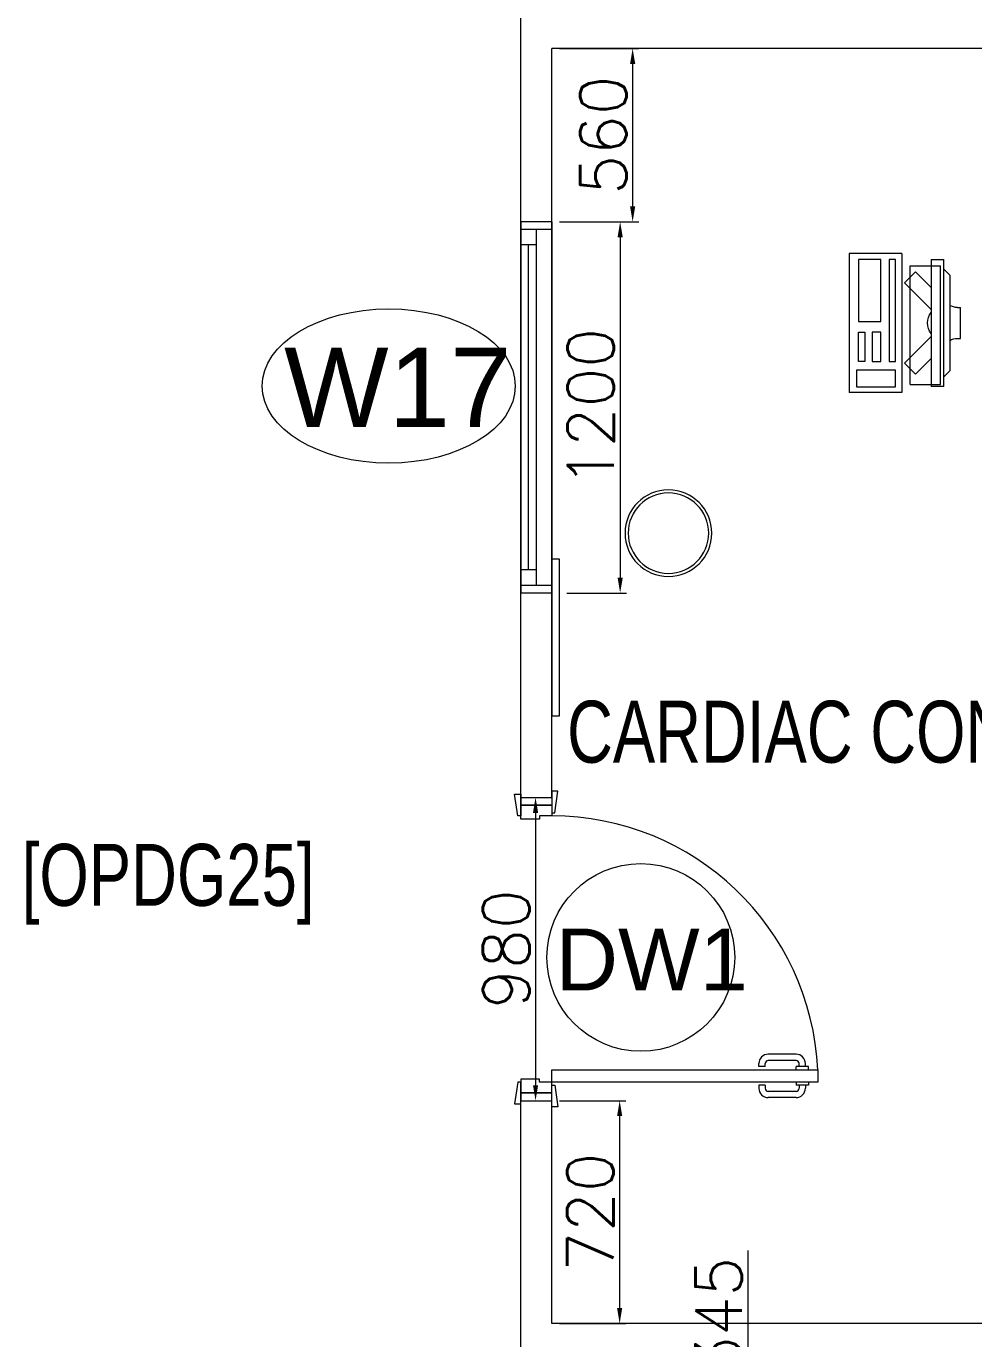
# Model space of a CAD drawing. Header units: millimetres. Extents: x -2143172 to 5255, y -610845 to 279739.
# Drawn here: x -1152010 to -1148949, y -588537 to -584296 of the extents above; entities that cross this region are included whole.
import ezdxf

# ---------------------------------------------------------------- set-up
doc = ezdxf.new("R2010")
doc.units = ezdxf.units.MM
doc.header["$LTSCALE"] = 30
doc.linetypes.add('HIDDEN', pattern=[9.525, 6.35, -3.175])
doc.layers.get('0').update_dxf_attribs({"lineweight": 5})
doc.layers.get('Defpoints').update_dxf_attribs({"lineweight": 5})
for name, color, linetype, lineweight in [('72_EGR_BASE_TEXT', 7, 'Continuous', 5), ('Al Window tag', 5, 'Continuous', 5), ('Aluminum', 7, 'Continuous', 5), ('dims.', 152, 'Continuous', 5), ('DTAG', 20, 'Continuous', 9), ('LOADING', 163, 'Continuous', 5), ('Walls', 32, 'Continuous', 5)]:
    doc.layers.add(name, color=color, linetype=linetype, lineweight=lineweight)
doc.layers.add('Wooden Joinery', color=7, linetype='Continuous', lineweight=5, true_color=0x521300)
doc.styles.add('SIMPLEX', font='SIMPLEX.shx', dxfattribs={"height": 150})
doc.styles.add('TTLB-A0-JeddahDP$0$swis721', font='swiss.ttf')
doc.styles.add('X3G_ENTITY_225CDD', font='swisscl.ttf', dxfattribs={"height": 200})
doc.styles.add('X3G_ENTITY_258862', font='swisscl.ttf', dxfattribs={"height": 200})
doc.dimstyles.new('Buk', dxfattribs={"dimtxt": 150, "dimasz": 50, "dimexe": 20, "dimexo": 25, "dimgap": 20, "dimtad": 1, "dimdec": 0, "dimrnd": 5, "dimdsep": 46, "dimtxsty": 'SIMPLEX', "dimcen": 0, "dimdle": 20, "dimclrd": 256, "dimclre": 256, "dimclrt": 256, "dimadec": 0, "dimazin": 0, "dimtfac": 0.0075, "dimtdec": 0, "dimtmove": 1, "dimatfit": 2, "dimldrblk": 'ARCHTICK', "dimfxl": 1, "dimtolj": 1, "dimtzin": 0, "dimlwd": -1, "dimlwe": -1, "dimarcsym": 0})

# ---------------------------------------------------------------- blocks, each defined once
blk = doc.blocks.new('*D468')
at = {"layer": 'Defpoints', "color": 0, "transparency": 16777216}
for p in [(-1150312.5, -584368.1), (-1150312.5, -584928.1), (-1150051.3, -584928.1)]:
    blk.add_point(p, dxfattribs=at)
at = {"layer": 'dims.', "linetype": 'Continuous', "transparency": 16777216}
for p, q in [((-1150287.5, -584368.1), (-1150031.3, -584368.1)), ((-1150287.5, -584928.1), (-1150031.3, -584928.1))]:
    blk.add_line(p, q, dxfattribs=at)
at = {"layer": 'dims.', "transparency": 16777216}
blk.add_line((-1150051.3, -584418.1), (-1150051.3, -584878.1), dxfattribs=at)
for points in [[(-1150059.6, -584418.1), (-1150042.9, -584418.1), (-1150051.3, -584368.1)], [(-1150059.6, -584878.1), (-1150042.9, -584878.1), (-1150051.3, -584928.1)]]:
    blk.add_solid(points, dxfattribs=at)
at = {"layer": 'dims.', "transparency": 16777216, "insert": (-1150146.3, -584648.1), "char_height": 150, "attachment_point": 5, "rotation": 90, "style": 'SIMPLEX'}
blk.add_mtext('\\A1;560', dxfattribs=at)
blk = doc.blocks.new('_ArchTick')
at = {"color": 0, "linetype": 'ByBlock', "const_width": 0.15}
blk.add_lwpolyline([(-0.5, -0.5), (0.5, 0.5)], dxfattribs=at)
blk = doc.blocks.new('*D469')
at = {"layer": 'Defpoints', "color": 0, "transparency": 16777216}
for p in [(-1150288.6, -584928.1), (-1150288.6, -586128.1), (-1150091.6, -586128.1)]:
    blk.add_point(p, dxfattribs=at)
at = {"layer": 'dims.', "linetype": 'Continuous', "transparency": 16777216}
for p, q in [((-1150263.6, -584928.1), (-1150071.6, -584928.1)), ((-1150263.6, -586128.1), (-1150071.6, -586128.1))]:
    blk.add_line(p, q, dxfattribs=at)
at = {"layer": 'dims.', "transparency": 16777216}
blk.add_line((-1150091.6, -584978.1), (-1150091.6, -586078.1), dxfattribs=at)
for points in [[(-1150099.9, -584978.1), (-1150083.2, -584978.1), (-1150091.6, -584928.1)], [(-1150099.9, -586078.1), (-1150083.2, -586078.1), (-1150091.6, -586128.1)]]:
    blk.add_solid(points, dxfattribs=at)
at = {"layer": 'dims.', "transparency": 16777216, "insert": (-1150186.6, -585528.1), "char_height": 150, "attachment_point": 5, "rotation": 90, "style": 'SIMPLEX'}
blk.add_mtext('\\A1;1200', dxfattribs=at)
blk = doc.blocks.new('*D470')
at = {"layer": 'Defpoints', "color": 0, "transparency": 16777216}
for p in [(-1150312.5, -587768.1), (-1150093.2, -587768.1), (-1150312.5, -588488.1)]:
    blk.add_point(p, dxfattribs=at)
at = {"layer": 'dims.', "linetype": 'Continuous', "transparency": 16777216}
for p, q in [((-1150287.5, -587768.1), (-1150073.2, -587768.1)), ((-1150287.5, -588488.1), (-1150073.2, -588488.1))]:
    blk.add_line(p, q, dxfattribs=at)
at = {"layer": 'dims.', "transparency": 16777216}
blk.add_line((-1150093.2, -588438.1), (-1150093.2, -587818.1), dxfattribs=at)
for points in [[(-1150101.6, -587818.1), (-1150084.9, -587818.1), (-1150093.2, -587768.1)], [(-1150101.6, -588438.1), (-1150084.9, -588438.1), (-1150093.2, -588488.1)]]:
    blk.add_solid(points, dxfattribs=at)
at = {"layer": 'dims.', "transparency": 16777216, "insert": (-1150188.2, -588128.1), "char_height": 150, "attachment_point": 5, "rotation": 90, "style": 'SIMPLEX'}
blk.add_mtext('\\A1;720', dxfattribs=at)
blk = doc.blocks.new('*D471')
at = {"layer": 'Defpoints', "color": 0, "transparency": 16777216}
for p in [(-1150362.5, -586788.1), (-1150364.9, -587768.1), (-1150362.5, -587768.1)]:
    blk.add_point(p, dxfattribs=at)
at = {"layer": 'dims.', "linetype": 'Continuous', "transparency": 16777216}
for p, q in [((-1150387.5, -586788.1), (-1150384.9, -586788.1)), ((-1150387.5, -587768.1), (-1150384.9, -587768.1))]:
    blk.add_line(p, q, dxfattribs=at)
at = {"layer": 'dims.', "transparency": 16777216}
blk.add_line((-1150364.9, -586838.1), (-1150364.9, -587718.1), dxfattribs=at)
for points in [[(-1150373.2, -586838.1), (-1150356.5, -586838.1), (-1150364.9, -586788.1)], [(-1150373.2, -587718.1), (-1150356.5, -587718.1), (-1150364.9, -587768.1)]]:
    blk.add_solid(points, dxfattribs=at)
at = {"layer": 'dims.', "transparency": 16777216, "insert": (-1150459.9, -587278.1), "char_height": 150, "attachment_point": 5, "rotation": 90, "style": 'SIMPLEX'}
blk.add_mtext('\\A1;980', dxfattribs=at)
blk = doc.blocks.new('*D472')
at = {"layer": 'Defpoints', "color": 0, "transparency": 16777216}
for p in [(-1150312.5, -588588.1), (-1150312.5, -588933.1), (-1149953.6, -588933.1)]:
    blk.add_point(p, dxfattribs=at)
at = {"layer": 'dims.', "transparency": 16777216}
for p, q in [((-1149678.6, -588678.1), (-1149678.6, -588252.4)), ((-1149953.6, -588638.1), (-1149953.6, -588883.1)), ((-1149953.6, -588760.6), (-1149678.6, -588678.1))]:
    blk.add_line(p, q, dxfattribs=at)
at = {"layer": 'dims.', "linetype": 'Continuous', "transparency": 16777216}
for p, q in [((-1150287.5, -588588.1), (-1149933.6, -588588.1)), ((-1150287.5, -588933.1), (-1149933.6, -588933.1))]:
    blk.add_line(p, q, dxfattribs=at)
at = {"layer": 'dims.', "transparency": 16777216}
for points in [[(-1149961.9, -588638.1), (-1149945.3, -588638.1), (-1149953.6, -588588.1)], [(-1149961.9, -588883.1), (-1149945.3, -588883.1), (-1149953.6, -588933.1)]]:
    blk.add_solid(points, dxfattribs=at)
at = {"layer": 'dims.', "transparency": 16777216, "insert": (-1149773.6, -588465.3), "char_height": 150, "attachment_point": 5, "rotation": 90, "style": 'SIMPLEX'}
blk.add_mtext('\\A1;345', dxfattribs=at)
blk = doc.blocks.new('A$C72370EFE')
at = {"layer": 'Wooden Joinery'}
for p, q in [((-0.01, -0.04), (-0.02, -0.04)), ((-0.01, -0.03), (-0.01, -0.07)), ((0, -0.03), (-0.01, -0.03)), ((0.04, -0.03), (0.05, -0.03)), ((0.05, -0.03), (0.05, -0.07)), ((0.05, -0.04), (0.06, -0.04)), ((-0.05, -0.07), (-0.05, -0.16)), ((-0.03, -0.07), (-0.03, -0.16)), ((-0.01, -0.06), (-0.02, -0.06)), ((0, -0.07), (-0.01, -0.07)), ((0.04, -0.07), (0.05, -0.07)), ((0.05, -0.06), (0.06, -0.06)), ((0.07, -0.07), (0.07, -0.16)), ((0.09, -0.07), (0.09, -0.16)), ((-0.01, -0.17), (-0.02, -0.17)), ((-0.01, -0.19), (-0.02, -0.19)), ((-0.01, -0.17), (-0.01, -0.19)), ((0.05, -0.17), (0.06, -0.17)), ((0.05, -0.17), (0.05, -0.19)), ((0.05, -0.19), (0.06, -0.19))]:
    blk.add_line(p, q, dxfattribs=at)
for centre, radius, start, end in [((-0.02, -0.07), 0.03, 90, 180), ((0.06, -0.07), 0.03, 0, 90), ((-0.02, -0.07), 0.01, 90, 180), ((0.06, -0.07), 0.01, 0, 90), ((-0.02, -0.16), 0.03, 180, 270), ((-0.02, -0.16), 0.01, 180, 270), ((0.06, -0.16), 0.01, 270, 0), ((0.06, -0.16), 0.03, 270, 0)]:
    blk.add_arc(centre, radius, start, end, dxfattribs=at)
blk = doc.blocks.new('A$C5DAD61B4')
at = {"layer": 'Wooden Joinery'}
for points in [[(80, 959.1), (80, 969.1), (10, 979.1), (10, 959.1)], [(940, 959.1), (940, 969.1), (1010, 979.1), (1010, 959.1)], [(70, 859.1), (70, 849.1), (0, 839.1), (0, 859.1)], [(120, 859.1), (120, 0), (80, 0), (80, 859.1)], [(950, 859.1), (950, 849.1), (1020, 839.1), (1020, 859.1)]]:
    blk.add_lwpolyline(points, close=True, dxfattribs=at)
for points in [[(45, 859.1), (45, 959.1), (20, 959.1), (20, 859.1), (45, 859.1)], [(45, 859.1), (80, 859.1), (80, 899.1), (90, 899.1), (90, 959.1), (45, 959.1), (45, 859.1)], [(975, 859.1), (940, 859.1), (940, 899.1), (930, 899.1), (930, 959.1), (975, 959.1), (975, 859.1)], [(975, 859.1), (975, 959.1), (1000, 959.1), (1000, 859.1), (975, 859.1)]]:
    blk.add_lwpolyline(points, dxfattribs=at)
blk.add_arc((80, 859.1), 860, 272.666, 0, dxfattribs=at)
at = {"layer": 'Wooden Joinery', "xscale": 999.9999999998854, "yscale": 999.9999999998854, "zscale": 999.9999999998854, "rotation": 180}
blk.add_blockref('A$C72370EFE', (120, 0), dxfattribs=at)
blk = doc.blocks.new('A$C37be4daf')
at = {"layer": 'Aluminum', "color": 5}
for p, q in [((1416, 598.2), (216, 598.2)), ((241, 498.2), (241, 598.2)), ((291, 548.2), (291, 598.2)), ((1341, 548.2), (1341, 598.2)), ((1391, 498.2), (1391, 598.2)), ((291, 573.2), (1341, 573.2)), ((1391, 548.2), (241, 548.2)), ((1416, 498.2), (216, 498.2))]:
    blk.add_line(p, q, dxfattribs=at)
at = {"layer": 'Walls'}
for p, q in [((216, 498.2), (216, 598.2)), ((1416, 498.2), (1416, 598.2))]:
    blk.add_line(p, q, dxfattribs=at)
blk = doc.blocks.new('A$C5CCD2EA3')
at = {"layer": 'Al Window tag'}
blk.add_ellipse((0, 0), major_axis=(408.6, 0), ratio=0.610025, dxfattribs=at)
at = {"layer": 'Al Window tag', "insert": (-338.2, 123.8, 0), "char_height": 256, "attachment_point": 1, "style": 'TTLB-A0-JeddahDP$0$swis721'}
blk.add_mtext_dynamic_manual_height_columns('W17', width=1569.457, gutter_width=9406.5, heights=[480.3], dxfattribs=at)
blk = doc.blocks.new('A$C164D1FF0')
at = {"layer": 'DTAG'}
blk.add_circle((0, 0), 303.3, dxfattribs=at)
at = {"layer": 'DTAG', "insert": (-275.2, 93.3), "char_height": 200, "width": 6547.939, "attachment_point": 1, "style": 'TTLB-A0-JeddahDP$0$swis721'}
blk.add_mtext('DW1', dxfattribs=at)
blk = doc.blocks.new('WM00001-P')
blk.add_circle((0, 0), 0.14)
at = {"color": 8}
blk.add_circle((0, 0), 0.13, dxfattribs=at)
blk = doc.blocks.new('ITCWLS1-P')
for p, q in [((-0.2651, 0.43, 0), (-0.3051, 0.43, 0)), ((-0.3051, 0.43, 0), (-0.3051, 0.02, 0)), ((-0.2651, 0.43, 0), (-0.2651, 0.02, 0)), ((-0.17, 0.45), (-0.17, 0)), ((-0.17, 0.45), (0, 0.45)), ((-0.1496, 0.4305), (-0.1291, 0.4305)), ((-0.1291, 0.4305), (-0.1291, 0.4089)), ((0, 0.45), (0, 0)), ((-0.3251, 0.38, 0), (-0.3051, 0.4, 0)), ((-0.3251, 0.38, 0), (-0.3251, 0.07, 0)), ((-0.3251, 0.07, 0), (-0.3051, 0.05, 0)), ((-0.3051, 0.02, 0), (-0.2651, 0.02, 0)), ((-0.17, 0), (0, 0))]:
    blk.add_line(p, q)
at = {"color": 8, "linetype": 'HIDDEN'}
for p, q in [((-0.197, 0.4094), (-0.295, 0.4094)), ((-0.295, 0.0264), (-0.295, 0.4094)), ((-0.197, 0.0264), (-0.197, 0.4094)), ((-0.197, 0.0264), (-0.295, 0.0264))]:
    blk.add_line(p, q, dxfattribs=at)
at = {"color": 1, "extrusion": (2.48281e-10, 3.18408e-10, -1)}
for p, q in [((-0.2651, 0.3395), (-0.2144, 0.3902)), ((-0.1791, 0.3548), (-0.2144, 0.3902)), ((-0.2651, 0.2688), (-0.1791, 0.3548))]:
    blk.add_line(p, q, dxfattribs=at)
at = {"color": 1}
for p, q in [((-0.3503, 0.275), (-0.3596, 0.275)), ((-0.3596, 0.175), (-0.3596, 0.275)), ((-0.3503, 0.175), (-0.3596, 0.175))]:
    blk.add_line(p, q, dxfattribs=at)
at = {"color": 1, "extrusion": (2.48281e-10, -3.18408e-10, -1)}
for p, q in [((-0.2651, 0.1812), (-0.1791, 0.0952)), ((-0.2651, 0.1105), (-0.2144, 0.0598)), ((-0.1791, 0.0952), (-0.2144, 0.0598))]:
    blk.add_line(p, q, dxfattribs=at)
blk.add_lwpolyline([(-0.1291, 0.4089), (-0.1291, 0.1), (-0.1496, 0.1), (-0.1496, 0.4305)])
for points in [[(-0.1019, 0.4305), (-0.0304, 0.4305), (-0.0304, 0.2294), (-0.1019, 0.2294)], [(-0.1019, 0.1954), (-0.0747, 0.1954), (-0.0747, 0.1), (-0.1019, 0.1)], [(-0.0304, 0.1954), (-0.0508, 0.1954), (-0.0508, 0.1), (-0.0304, 0.1)], [(-0.1496, 0.0727), (-0.0236, 0.0727), (-0.0236, 0.0182), (-0.1496, 0.0182)]]:
    blk.add_lwpolyline(points, close=True)
at = {"color": 250, "linetype": 'Continuous'}
for points in [[(-0.1496, 0.1), (-0.1496, 0.1), (-0.1496, 0.1), (-0.1496, 0.1), (-0.1496, 0.1), (-0.1496, 0.1), (-0.1496, 0.1), (-0.1496, 0.1), (-0.1496, 0.1)], [(-0.1496, 0.1), (-0.1496, 0.1), (-0.1496, 0.1), (-0.1496, 0.1), (-0.1496, 0.1), (-0.1496, 0.1), (-0.1496, 0.1), (-0.1496, 0.1), (-0.1496, 0.1), (-0.1496, 0.1), (-0.1496, 0.1), (-0.1496, 0.1), (-0.1496, 0.1), (-0.1496, 0.1), (-0.1496, 0.1), (-0.1496, 0.1), (-0.1496, 0.1), (-0.1496, 0.1)], [(-0.1496, 0.1), (-0.1496, 0.1), (-0.1496, 0.1), (-0.1496, 0.1), (-0.1496, 0.1), (-0.1496, 0.1), (-0.1496, 0.1), (-0.1496, 0.1), (-0.1496, 0.1), (-0.1496, 0.1)], [(-0.1496, 0.1), (-0.1496, 0.1), (-0.1496, 0.1), (-0.1496, 0.1), (-0.1496, 0.1), (-0.1496, 0.1), (-0.1496, 0.1)], [(-0.1496, 0.1), (-0.1496, 0.1), (-0.1496, 0.1), (-0.1496, 0.1), (-0.1496, 0.1), (-0.1496, 0.1), (-0.1496, 0.1), (-0.1496, 0.1), (-0.1496, 0.1), (-0.1496, 0.1)], [(-0.1496, 0.1), (-0.1496, 0.1), (-0.1496, 0.1), (-0.1496, 0.1), (-0.1496, 0.1), (-0.1496, 0.1), (-0.1496, 0.1), (-0.1496, 0.1), (-0.1496, 0.1), (-0.1496, 0.1), (-0.1496, 0.1), (-0.1496, 0.1), (-0.1496, 0.1), (-0.1496, 0.1), (-0.1496, 0.1)], [(-0.1496, 0.1), (-0.1496, 0.1), (-0.1496, 0.1), (-0.1496, 0.1), (-0.1496, 0.1), (-0.1496, 0.1), (-0.1496, 0.1), (-0.1496, 0.1), (-0.1496, 0.1), (-0.1496, 0.1)], [(-0.1496, 0.1), (-0.1496, 0.1), (-0.1496, 0.1), (-0.1496, 0.1), (-0.1496, 0.1), (-0.1496, 0.1), (-0.1496, 0.1), (-0.1496, 0.1), (-0.1496, 0.1), (-0.1496, 0.1)], [(-0.1496, 0.1), (-0.1496, 0.1), (-0.1496, 0.1), (-0.1496, 0.1), (-0.1496, 0.1), (-0.1496, 0.1), (-0.1496, 0.1), (-0.1496, 0.1), (-0.1496, 0.1), (-0.1496, 0.1), (-0.1496, 0.1), (-0.1496, 0.1), (-0.1496, 0.1), (-0.1496, 0.1), (-0.1496, 0.1), (-0.1496, 0.1), (-0.1496, 0.1), (-0.1496, 0.1), (-0.1496, 0.1), (-0.1496, 0.1), (-0.1496, 0.1), (-0.1496, 0.1), (-0.1496, 0.1), (-0.1496, 0.1), (-0.1496, 0.1), (-0.1496, 0.1), (-0.1496, 0.1), (-0.1496, 0.1), (-0.1496, 0.1), (-0.1496, 0.1), (-0.1496, 0.1), (-0.1496, 0.1), (-0.1496, 0.1), (-0.1496, 0.1), (-0.1496, 0.1), (-0.1496, 0.1), (-0.1496, 0.1), (-0.1496, 0.1), (-0.1496, 0.1), (-0.1496, 0.1), (-0.1496, 0.1), (-0.1496, 0.1), (-0.1496, 0.1), (-0.1496, 0.1), (-0.1496, 0.1), (-0.1496, 0.1), (-0.1496, 0.1), (-0.1496, 0.1), (-0.1496, 0.1), (-0.1496, 0.1), (-0.1496, 0.1), (-0.1496, 0.1), (-0.1496, 0.1), (-0.1496, 0.1)], [(-0.1496, 0.1), (-0.1496, 0.1), (-0.1496, 0.1), (-0.1496, 0.1), (-0.1496, 0.1), (-0.1496, 0.1), (-0.1496, 0.1), (-0.1496, 0.1), (-0.1496, 0.1), (-0.1496, 0.1), (-0.1496, 0.1), (-0.1496, 0.1), (-0.1496, 0.1), (-0.1496, 0.1), (-0.1496, 0.1), (-0.1496, 0.1), (-0.1496, 0.1), (-0.1496, 0.1), (-0.1496, 0.1), (-0.1496, 0.1), (-0.1496, 0.1), (-0.1496, 0.1), (-0.1496, 0.1), (-0.1496, 0.1), (-0.1496, 0.1), (-0.1496, 0.1), (-0.1496, 0.1), (-0.1496, 0.1), (-0.1496, 0.1), (-0.1496, 0.1), (-0.1496, 0.1), (-0.1496, 0.1), (-0.1496, 0.1), (-0.1496, 0.1), (-0.1496, 0.1), (-0.1496, 0.1), (-0.1496, 0.1), (-0.1496, 0.1), (-0.1496, 0.1), (-0.1496, 0.1), (-0.1496, 0.1), (-0.1496, 0.1), (-0.1496, 0.1), (-0.1496, 0.1), (-0.1496, 0.1), (-0.1496, 0.1), (-0.1496, 0.1), (-0.1496, 0.1), (-0.1496, 0.1), (-0.1496, 0.1), (-0.1496, 0.1), (-0.1496, 0.1), (-0.1496, 0.1), (-0.1496, 0.1), (-0.1496, 0.1), (-0.1496, 0.1), (-0.1496, 0.1), (-0.1496, 0.1), (-0.1496, 0.1), (-0.1496, 0.1), (-0.1496, 0.1), (-0.1496, 0.1), (-0.1496, 0.1), (-0.1496, 0.1), (-0.1496, 0.1), (-0.1496, 0.1), (-0.1496, 0.1), (-0.1496, 0.1), (-0.1496, 0.1), (-0.1496, 0.1), (-0.1496, 0.1), (-0.1496, 0.1), (-0.1496, 0.1), (-0.1496, 0.1), (-0.1496, 0.1), (-0.1496, 0.1), (-0.1496, 0.1), (-0.1496, 0.1), (-0.1496, 0.1), (-0.1496, 0.1), (-0.1496, 0.1), (-0.1496, 0.1), (-0.1496, 0.1), (-0.1496, 0.1), (-0.1496, 0.1), (-0.1496, 0.1), (-0.1496, 0.1), (-0.1496, 0.1), (-0.1496, 0.1)], [(-0.1496, 0.1), (-0.1496, 0.1), (-0.1496, 0.1), (-0.1496, 0.1), (-0.1496, 0.1), (-0.1496, 0.1), (-0.1496, 0.1), (-0.1496, 0.1), (-0.1496, 0.1), (-0.1496, 0.1), (-0.1496, 0.1), (-0.1496, 0.1)], [(-0.1496, 0.1), (-0.1496, 0.1), (-0.1496, 0.1), (-0.1496, 0.1), (-0.1496, 0.1), (-0.1496, 0.1), (-0.1496, 0.1)], [(-0.1496, 0.1), (-0.1496, 0.1), (-0.1496, 0.1), (-0.1496, 0.1), (-0.1496, 0.1), (-0.1496, 0.1), (-0.1496, 0.1), (-0.1496, 0.1), (-0.1496, 0.1), (-0.1496, 0.1), (-0.1496, 0.1), (-0.1496, 0.1), (-0.1496, 0.1), (-0.1496, 0.1), (-0.1496, 0.1), (-0.1496, 0.1), (-0.1496, 0.1)], [(-0.1496, 0.1), (-0.1496, 0.1), (-0.1496, 0.1), (-0.1496, 0.1), (-0.1496, 0.1), (-0.1496, 0.1), (-0.1496, 0.1), (-0.1496, 0.1), (-0.1496, 0.1), (-0.1496, 0.1), (-0.1496, 0.1), (-0.1496, 0.1), (-0.1496, 0.1), (-0.1496, 0.1), (-0.1496, 0.1), (-0.1496, 0.1), (-0.1496, 0.1), (-0.1496, 0.1), (-0.1496, 0.1), (-0.1496, 0.1), (-0.1496, 0.1), (-0.1496, 0.1), (-0.1496, 0.1), (-0.1496, 0.1), (-0.1496, 0.1), (-0.1496, 0.1), (-0.1496, 0.1), (-0.1496, 0.1), (-0.1496, 0.1), (-0.1496, 0.1), (-0.1496, 0.1), (-0.1496, 0.1), (-0.1496, 0.1), (-0.1496, 0.1), (-0.1496, 0.1), (-0.1496, 0.1), (-0.1496, 0.1), (-0.1496, 0.1), (-0.1496, 0.1), (-0.1496, 0.1), (-0.1496, 0.1), (-0.1496, 0.1), (-0.1496, 0.1), (-0.1496, 0.1), (-0.1496, 0.1), (-0.1496, 0.1), (-0.1496, 0.1), (-0.1496, 0.1), (-0.1496, 0.1), (-0.1496, 0.1), (-0.1496, 0.1), (-0.1496, 0.1), (-0.1496, 0.1), (-0.1496, 0.1), (-0.1496, 0.1), (-0.1496, 0.1), (-0.1496, 0.1), (-0.1496, 0.1), (-0.1496, 0.1), (-0.1496, 0.1), (-0.1496, 0.1), (-0.1496, 0.1), (-0.1496, 0.1), (-0.1496, 0.1), (-0.1496, 0.1), (-0.1496, 0.1), (-0.1496, 0.1), (-0.1496, 0.1), (-0.1496, 0.1), (-0.1496, 0.1), (-0.1496, 0.1), (-0.1496, 0.1), (-0.1496, 0.1), (-0.1496, 0.1), (-0.1496, 0.1), (-0.1496, 0.1), (-0.1496, 0.1), (-0.1496, 0.1), (-0.1496, 0.1), (-0.1496, 0.1), (-0.1496, 0.1), (-0.1496, 0.1), (-0.1496, 0.1), (-0.1496, 0.1), (-0.1496, 0.1), (-0.1496, 0.1), (-0.1496, 0.1), (-0.1496, 0.1), (-0.1496, 0.1), (-0.1496, 0.1), (-0.1496, 0.1), (-0.1496, 0.1), (-0.1496, 0.1), (-0.1496, 0.1), (-0.1496, 0.1), (-0.1496, 0.1), (-0.1496, 0.1), (-0.1496, 0.1), (-0.1496, 0.1), (-0.1496, 0.1), (-0.1496, 0.1), (-0.1496, 0.1), (-0.1496, 0.1), (-0.1496, 0.1), (-0.1496, 0.1), (-0.1496, 0.1), (-0.1496, 0.1), (-0.1496, 0.1), (-0.1496, 0.1), (-0.1496, 0.1), (-0.1496, 0.1)], [(-0.1496, 0.1), (-0.1496, 0.1), (-0.1496, 0.1), (-0.1496, 0.1), (-0.1496, 0.1), (-0.1496, 0.1), (-0.1496, 0.1), (-0.1496, 0.1)]]:
    blk.add_lwpolyline(points, dxfattribs=at)
for points in [[(-0.1496, 0.1), (-0.1496, 0.1), (-0.1496, 0.1), (-0.1496, 0.1), (-0.1496, 0.1), (-0.1496, 0.1), (-0.1496, 0.1), (-0.1496, 0.1), (-0.1496, 0.1), (-0.1496, 0.1), (-0.1496, 0.1), (-0.1496, 0.1), (-0.1496, 0.1), (-0.1496, 0.1), (-0.1496, 0.1), (-0.1496, 0.1), (-0.1496, 0.1), (-0.1496, 0.1), (-0.1496, 0.1), (-0.1496, 0.1), (-0.1496, 0.1), (-0.1496, 0.1), (-0.1496, 0.1), (-0.1496, 0.1), (-0.1496, 0.1), (-0.1496, 0.1), (-0.1496, 0.1), (-0.1496, 0.1), (-0.1496, 0.1), (-0.1496, 0.1), (-0.1496, 0.1), (-0.1496, 0.1), (-0.1496, 0.1), (-0.1496, 0.1), (-0.1496, 0.1), (-0.1496, 0.1), (-0.1496, 0.1), (-0.1496, 0.1), (-0.1496, 0.1), (-0.1496, 0.1), (-0.1496, 0.1), (-0.1496, 0.1), (-0.1496, 0.1), (-0.1496, 0.1), (-0.1496, 0.1), (-0.1496, 0.1), (-0.1496, 0.1), (-0.1496, 0.1), (-0.1496, 0.1), (-0.1496, 0.1), (-0.1496, 0.1), (-0.1496, 0.1), (-0.1496, 0.1), (-0.1496, 0.1), (-0.1496, 0.1), (-0.1496, 0.1), (-0.1496, 0.1), (-0.1496, 0.1), (-0.1496, 0.1), (-0.1496, 0.1), (-0.1496, 0.1), (-0.1496, 0.1), (-0.1496, 0.1), (-0.1496, 0.1), (-0.1496, 0.1), (-0.1496, 0.1), (-0.1496, 0.1), (-0.1496, 0.1), (-0.1496, 0.1), (-0.1496, 0.1), (-0.1496, 0.1), (-0.1496, 0.1), (-0.1496, 0.1), (-0.1496, 0.1), (-0.1496, 0.1), (-0.1496, 0.1), (-0.1496, 0.1), (-0.1496, 0.1), (-0.1496, 0.1), (-0.1496, 0.1), (-0.1496, 0.1), (-0.1496, 0.1), (-0.1496, 0.1), (-0.1496, 0.1), (-0.1496, 0.1), (-0.1496, 0.1), (-0.1496, 0.1), (-0.1496, 0.1), (-0.1496, 0.1), (-0.1496, 0.1), (-0.1496, 0.1), (-0.1496, 0.1), (-0.1496, 0.1), (-0.1496, 0.1), (-0.1496, 0.1), (-0.1496, 0.1), (-0.1496, 0.1), (-0.1496, 0.1), (-0.1496, 0.1), (-0.1496, 0.1), (-0.1496, 0.1), (-0.1496, 0.1), (-0.1496, 0.1), (-0.1496, 0.1), (-0.1496, 0.1), (-0.1496, 0.1), (-0.1496, 0.1), (-0.1496, 0.1), (-0.1496, 0.1), (-0.1496, 0.1), (-0.1496, 0.1), (-0.1496, 0.1), (-0.1496, 0.1), (-0.1496, 0.1), (-0.1496, 0.1), (-0.1496, 0.1), (-0.1496, 0.1), (-0.1496, 0.1), (-0.1496, 0.1), (-0.1496, 0.1), (-0.1496, 0.1), (-0.1496, 0.1), (-0.1496, 0.1), (-0.1496, 0.1), (-0.1496, 0.1), (-0.1496, 0.1), (-0.1496, 0.1), (-0.1496, 0.1), (-0.1496, 0.1), (-0.1496, 0.1), (-0.1496, 0.1), (-0.1496, 0.1), (-0.1496, 0.1), (-0.1496, 0.1), (-0.1496, 0.1), (-0.1496, 0.1), (-0.1496, 0.1), (-0.1496, 0.1), (-0.1496, 0.1), (-0.1496, 0.1), (-0.1496, 0.1), (-0.1496, 0.1), (-0.1496, 0.1), (-0.1496, 0.1), (-0.1496, 0.1), (-0.1496, 0.1), (-0.1496, 0.1), (-0.1496, 0.1), (-0.1496, 0.1), (-0.1496, 0.1), (-0.1496, 0.1), (-0.1496, 0.1), (-0.1496, 0.1), (-0.1496, 0.1), (-0.1496, 0.1), (-0.1496, 0.1), (-0.1496, 0.1), (-0.1496, 0.1), (-0.1496, 0.1), (-0.1496, 0.1), (-0.1496, 0.1), (-0.1496, 0.1), (-0.1496, 0.1), (-0.1496, 0.1), (-0.1496, 0.1), (-0.1496, 0.1), (-0.1496, 0.1), (-0.1496, 0.1), (-0.1496, 0.1), (-0.1496, 0.1), (-0.1496, 0.1), (-0.1496, 0.1), (-0.1496, 0.1), (-0.1496, 0.1), (-0.1496, 0.1), (-0.1496, 0.1), (-0.1496, 0.1), (-0.1496, 0.1), (-0.1496, 0.1), (-0.1496, 0.1), (-0.1496, 0.1), (-0.1496, 0.1), (-0.1496, 0.1), (-0.1496, 0.1), (-0.1496, 0.1), (-0.1496, 0.1), (-0.1496, 0.1), (-0.1496, 0.1), (-0.1496, 0.1), (-0.1496, 0.1), (-0.1496, 0.1), (-0.1496, 0.1), (-0.1496, 0.1), (-0.1496, 0.1), (-0.1496, 0.1), (-0.1496, 0.1), (-0.1496, 0.1), (-0.1496, 0.1), (-0.1496, 0.1), (-0.1496, 0.1), (-0.1496, 0.1), (-0.1496, 0.1), (-0.1496, 0.1), (-0.1496, 0.1), (-0.1496, 0.1), (-0.1496, 0.1), (-0.1496, 0.1), (-0.1496, 0.1), (-0.1496, 0.1), (-0.1496, 0.1), (-0.1496, 0.1), (-0.1496, 0.1), (-0.1496, 0.1), (-0.1496, 0.1), (-0.1496, 0.1), (-0.1496, 0.1), (-0.1496, 0.1), (-0.1496, 0.1), (-0.1496, 0.1), (-0.1496, 0.1), (-0.1496, 0.1), (-0.1496, 0.1), (-0.1496, 0.1), (-0.1496, 0.1), (-0.1496, 0.1), (-0.1496, 0.1), (-0.1496, 0.1), (-0.1496, 0.1), (-0.1496, 0.1), (-0.1496, 0.1), (-0.1496, 0.1), (-0.1496, 0.1), (-0.1496, 0.1), (-0.1496, 0.1), (-0.1496, 0.1), (-0.1496, 0.1), (-0.1496, 0.1), (-0.1496, 0.1), (-0.1496, 0.1), (-0.1496, 0.1), (-0.1496, 0.1), (-0.1496, 0.1), (-0.1496, 0.1), (-0.1496, 0.1), (-0.1496, 0.1), (-0.1496, 0.1), (-0.1496, 0.1), (-0.1496, 0.1), (-0.1496, 0.1), (-0.1496, 0.1), (-0.1496, 0.1), (-0.1496, 0.1), (-0.1496, 0.1), (-0.1496, 0.1), (-0.1496, 0.1), (-0.1496, 0.1), (-0.1496, 0.1), (-0.1496, 0.1), (-0.1496, 0.1), (-0.1496, 0.1), (-0.1496, 0.1), (-0.1496, 0.1), (-0.1496, 0.1), (-0.1496, 0.1), (-0.1496, 0.1), (-0.1496, 0.1), (-0.1496, 0.1), (-0.1496, 0.1), (-0.1496, 0.1), (-0.1496, 0.1), (-0.1496, 0.1), (-0.1496, 0.1), (-0.1496, 0.1), (-0.1496, 0.1), (-0.1496, 0.1), (-0.1496, 0.1), (-0.1496, 0.1)], [(-0.1496, 0.1), (-0.1496, 0.1), (-0.1496, 0.1), (-0.1496, 0.1), (-0.1496, 0.1), (-0.1496, 0.1), (-0.1496, 0.1), (-0.1496, 0.1), (-0.1496, 0.1), (-0.1496, 0.1), (-0.1496, 0.1), (-0.1496, 0.1), (-0.1496, 0.1), (-0.1496, 0.1), (-0.1496, 0.1), (-0.1496, 0.1), (-0.1496, 0.1), (-0.1496, 0.1), (-0.1496, 0.1), (-0.1496, 0.1), (-0.1496, 0.1), (-0.1496, 0.1), (-0.1496, 0.1), (-0.1496, 0.1), (-0.1496, 0.1), (-0.1496, 0.1), (-0.1496, 0.1), (-0.1496, 0.1), (-0.1496, 0.1), (-0.1496, 0.1), (-0.1496, 0.1), (-0.1496, 0.1), (-0.1496, 0.1), (-0.1496, 0.1), (-0.1496, 0.1), (-0.1496, 0.1), (-0.1496, 0.1), (-0.1496, 0.1), (-0.1496, 0.1), (-0.1496, 0.1), (-0.1496, 0.1), (-0.1496, 0.1), (-0.1496, 0.1), (-0.1496, 0.1), (-0.1496, 0.1), (-0.1496, 0.1), (-0.1496, 0.1), (-0.1496, 0.1), (-0.1496, 0.1), (-0.1496, 0.1), (-0.1496, 0.1), (-0.1496, 0.1), (-0.1496, 0.1), (-0.1496, 0.1), (-0.1496, 0.1), (-0.1496, 0.1), (-0.1496, 0.1), (-0.1496, 0.1), (-0.1496, 0.1), (-0.1496, 0.1), (-0.1496, 0.1), (-0.1496, 0.1), (-0.1496, 0.1), (-0.1496, 0.1), (-0.1496, 0.1), (-0.1496, 0.1), (-0.1496, 0.1), (-0.1496, 0.1), (-0.1496, 0.1), (-0.1496, 0.1), (-0.1496, 0.1), (-0.1496, 0.1), (-0.1496, 0.1), (-0.1496, 0.1), (-0.1496, 0.1), (-0.1496, 0.1), (-0.1496, 0.1), (-0.1496, 0.1), (-0.1496, 0.1), (-0.1496, 0.1), (-0.1496, 0.1), (-0.1496, 0.1), (-0.1496, 0.1), (-0.1496, 0.1), (-0.1496, 0.1), (-0.1496, 0.1), (-0.1496, 0.1), (-0.1496, 0.1), (-0.1496, 0.1), (-0.1496, 0.1), (-0.1496, 0.1), (-0.1496, 0.1), (-0.1496, 0.1), (-0.1496, 0.1), (-0.1496, 0.1), (-0.1496, 0.1), (-0.1496, 0.1), (-0.1496, 0.1), (-0.1496, 0.1), (-0.1496, 0.1), (-0.1496, 0.1), (-0.1496, 0.1), (-0.1496, 0.1), (-0.1496, 0.1), (-0.1496, 0.1), (-0.1496, 0.1), (-0.1496, 0.1), (-0.1496, 0.1), (-0.1496, 0.1), (-0.1496, 0.1), (-0.1496, 0.1), (-0.1496, 0.1), (-0.1496, 0.1), (-0.1496, 0.1), (-0.1496, 0.1), (-0.1496, 0.1), (-0.1496, 0.1), (-0.1496, 0.1), (-0.1496, 0.1), (-0.1496, 0.1), (-0.1496, 0.1), (-0.1496, 0.1), (-0.1496, 0.1), (-0.1496, 0.1), (-0.1496, 0.1), (-0.1496, 0.1), (-0.1496, 0.1), (-0.1496, 0.1), (-0.1496, 0.1), (-0.1496, 0.1), (-0.1496, 0.1), (-0.1496, 0.1), (-0.1496, 0.1), (-0.1496, 0.1), (-0.1496, 0.1), (-0.1496, 0.1), (-0.1496, 0.1), (-0.1496, 0.1), (-0.1496, 0.1), (-0.1496, 0.1), (-0.1496, 0.1), (-0.1496, 0.1), (-0.1496, 0.1), (-0.1496, 0.1), (-0.1496, 0.1), (-0.1496, 0.1), (-0.1496, 0.1), (-0.1496, 0.1), (-0.1496, 0.1), (-0.1496, 0.1), (-0.1496, 0.1), (-0.1496, 0.1), (-0.1496, 0.1), (-0.1496, 0.1), (-0.1496, 0.1), (-0.1496, 0.1), (-0.1496, 0.1), (-0.1496, 0.1), (-0.1496, 0.1), (-0.1496, 0.1), (-0.1496, 0.1), (-0.1496, 0.1), (-0.1496, 0.1), (-0.1496, 0.1), (-0.1496, 0.1), (-0.1496, 0.1), (-0.1496, 0.1), (-0.1496, 0.1), (-0.1496, 0.1), (-0.1496, 0.1), (-0.1496, 0.1), (-0.1496, 0.1), (-0.1496, 0.1), (-0.1496, 0.1), (-0.1496, 0.1), (-0.1496, 0.1), (-0.1496, 0.1), (-0.1496, 0.1), (-0.1496, 0.1), (-0.1496, 0.1), (-0.1496, 0.1), (-0.1496, 0.1), (-0.1496, 0.1), (-0.1496, 0.1), (-0.1496, 0.1), (-0.1496, 0.1), (-0.1496, 0.1), (-0.1496, 0.1), (-0.1496, 0.1), (-0.1496, 0.1), (-0.1496, 0.1), (-0.1496, 0.1), (-0.1496, 0.1), (-0.1496, 0.1), (-0.1496, 0.1), (-0.1496, 0.1), (-0.1496, 0.1), (-0.1496, 0.1), (-0.1496, 0.1), (-0.1496, 0.1), (-0.1496, 0.1), (-0.1496, 0.1), (-0.1496, 0.1), (-0.1496, 0.1), (-0.1496, 0.1), (-0.1496, 0.1), (-0.1496, 0.1), (-0.1496, 0.1), (-0.1496, 0.1), (-0.1496, 0.1), (-0.1496, 0.1), (-0.1496, 0.1), (-0.1496, 0.1), (-0.1496, 0.1)], [(-0.1496, 0.1), (-0.1496, 0.1), (-0.1496, 0.1), (-0.1496, 0.1), (-0.1496, 0.1), (-0.1496, 0.1), (-0.1496, 0.1), (-0.1496, 0.1), (-0.1496, 0.1), (-0.1496, 0.1), (-0.1496, 0.1), (-0.1496, 0.1), (-0.1496, 0.1), (-0.1496, 0.1), (-0.1496, 0.1), (-0.1496, 0.1), (-0.1496, 0.1), (-0.1496, 0.1), (-0.1496, 0.1), (-0.1496, 0.1), (-0.1496, 0.1), (-0.1496, 0.1), (-0.1496, 0.1), (-0.1496, 0.1), (-0.1496, 0.1), (-0.1496, 0.1), (-0.1496, 0.1), (-0.1496, 0.1), (-0.1496, 0.1), (-0.1496, 0.1), (-0.1496, 0.1), (-0.1496, 0.1), (-0.1496, 0.1), (-0.1496, 0.1), (-0.1496, 0.1), (-0.1496, 0.1), (-0.1496, 0.1), (-0.1496, 0.1), (-0.1496, 0.1), (-0.1496, 0.1), (-0.1496, 0.1), (-0.1496, 0.1), (-0.1496, 0.1), (-0.1496, 0.1), (-0.1496, 0.1), (-0.1496, 0.1), (-0.1496, 0.1), (-0.1496, 0.1), (-0.1496, 0.1), (-0.1496, 0.1), (-0.1496, 0.1), (-0.1496, 0.1), (-0.1496, 0.1), (-0.1496, 0.1), (-0.1496, 0.1), (-0.1496, 0.1), (-0.1496, 0.1), (-0.1496, 0.1), (-0.1496, 0.1), (-0.1496, 0.1), (-0.1496, 0.1), (-0.1496, 0.1), (-0.1496, 0.1), (-0.1496, 0.1), (-0.1496, 0.1), (-0.1496, 0.1), (-0.1496, 0.1), (-0.1496, 0.1), (-0.1496, 0.1), (-0.1496, 0.1), (-0.1496, 0.1), (-0.1496, 0.1), (-0.1496, 0.1), (-0.1496, 0.1), (-0.1496, 0.1), (-0.1496, 0.1), (-0.1496, 0.1), (-0.1496, 0.1), (-0.1496, 0.1), (-0.1496, 0.1), (-0.1496, 0.1), (-0.1496, 0.1), (-0.1496, 0.1), (-0.1496, 0.1), (-0.1496, 0.1), (-0.1496, 0.1), (-0.1496, 0.1), (-0.1496, 0.1), (-0.1496, 0.1), (-0.1496, 0.1), (-0.1496, 0.1), (-0.1496, 0.1), (-0.1496, 0.1), (-0.1496, 0.1), (-0.1496, 0.1), (-0.1496, 0.1), (-0.1496, 0.1), (-0.1496, 0.1), (-0.1496, 0.1), (-0.1496, 0.1), (-0.1496, 0.1), (-0.1496, 0.1), (-0.1496, 0.1), (-0.1496, 0.1), (-0.1496, 0.1), (-0.1496, 0.1), (-0.1496, 0.1), (-0.1496, 0.1), (-0.1496, 0.1), (-0.1496, 0.1), (-0.1496, 0.1), (-0.1496, 0.1), (-0.1496, 0.1), (-0.1496, 0.1), (-0.1496, 0.1), (-0.1496, 0.1), (-0.1496, 0.1), (-0.1496, 0.1), (-0.1496, 0.1), (-0.1496, 0.1), (-0.1496, 0.1), (-0.1496, 0.1), (-0.1496, 0.1), (-0.1496, 0.1), (-0.1496, 0.1), (-0.1496, 0.1), (-0.1496, 0.1), (-0.1496, 0.1), (-0.1496, 0.1), (-0.1496, 0.1), (-0.1496, 0.1), (-0.1496, 0.1), (-0.1496, 0.1), (-0.1496, 0.1), (-0.1496, 0.1), (-0.1496, 0.1), (-0.1496, 0.1), (-0.1496, 0.1), (-0.1496, 0.1), (-0.1496, 0.1), (-0.1496, 0.1), (-0.1496, 0.1), (-0.1496, 0.1), (-0.1496, 0.1), (-0.1496, 0.1), (-0.1496, 0.1), (-0.1496, 0.1), (-0.1496, 0.1), (-0.1496, 0.1), (-0.1496, 0.1), (-0.1496, 0.1), (-0.1496, 0.1), (-0.1496, 0.1), (-0.1496, 0.1), (-0.1496, 0.1), (-0.1496, 0.1), (-0.1496, 0.1), (-0.1496, 0.1), (-0.1496, 0.1), (-0.1496, 0.1), (-0.1496, 0.1), (-0.1496, 0.1), (-0.1496, 0.1), (-0.1496, 0.1), (-0.1496, 0.1), (-0.1496, 0.1), (-0.1496, 0.1), (-0.1496, 0.1), (-0.1496, 0.1), (-0.1496, 0.1), (-0.1496, 0.1), (-0.1496, 0.1), (-0.1496, 0.1), (-0.1496, 0.1), (-0.1496, 0.1), (-0.1496, 0.1), (-0.1496, 0.1), (-0.1496, 0.1), (-0.1496, 0.1), (-0.1496, 0.1), (-0.1496, 0.1), (-0.1496, 0.1), (-0.1496, 0.1), (-0.1496, 0.1), (-0.1496, 0.1), (-0.1496, 0.1), (-0.1496, 0.1), (-0.1496, 0.1), (-0.1496, 0.1), (-0.1496, 0.1), (-0.1496, 0.1), (-0.1496, 0.1), (-0.1496, 0.1), (-0.1496, 0.1), (-0.1496, 0.1), (-0.1496, 0.1), (-0.1496, 0.1), (-0.1496, 0.1), (-0.1496, 0.1), (-0.1496, 0.1), (-0.1496, 0.1), (-0.1496, 0.1), (-0.1496, 0.1), (-0.1496, 0.1), (-0.1496, 0.1), (-0.1496, 0.1), (-0.1496, 0.1), (-0.1496, 0.1), (-0.1496, 0.1), (-0.1496, 0.1), (-0.1496, 0.1), (-0.1496, 0.1), (-0.1496, 0.1), (-0.1496, 0.1), (-0.1496, 0.1), (-0.1496, 0.1), (-0.1496, 0.1), (-0.1496, 0.1), (-0.1496, 0.1)]]:
    blk.add_lwpolyline(points, close=True, dxfattribs=at)
at = {"color": 1}
for centre, radius, start, end in [((-0.3503, 0.325), 0.05, 270, 300.3093), ((-0.3089, 0.225), 0.0556, 321.9431, 38.0569), ((-0.3503, 0.125), 0.05, 59.6907, 90)]:
    blk.add_arc(centre, radius, start, end, dxfattribs=at)

msp = doc.modelspace()

# ---------------------------------------------------------------- linework, layer by layer
at = {"layer": 'LOADING', "elevation": 0.1}
msp.add_lwpolyline([(-1150312.5, -586524.2), (-1150287.5, -586524.2), (-1150287.5, -586018.2), (-1150312.5, -586018.2), (-1150312.5, -586524.2)], dxfattribs=at)
at = {"layer": 'Walls'}
for p, q in [((-1150412.5, -586788.1, 0.1), (-1150412.5, -584268.1, 0.1)), ((-1145812.5, -584368.1, 0.1), (-1150312.5, -584368.1, 0.1)), ((-1150312.5, -586788.1, 0.1), (-1150312.5, -584368.1, 0.1)), ((-1150412.5, -586788.1, 0.1), (-1150312.5, -586788.1, 0.1)), ((-1150412.5, -587768.1, 0.1), (-1150312.5, -587768.1, 0.1)), ((-1150412.5, -590388.1, 0.1), (-1150412.5, -587768.1, 0.1)), ((-1150312.5, -588488.1, 0.1), (-1150312.5, -587768.1, 0.1)), ((-1145812.5, -588488.1, 0.1), (-1150312.5, -588488.1, 0.1))]:
    msp.add_line(p, q, dxfattribs=at)

# ---------------------------------------------------------------- block references
at = {"rotation": 90}
msp.add_blockref('A$C37be4daf', (-1149814.2, -586344.1, 0.1), dxfattribs=at)
at = {"layer": 'Al Window tag'}
msp.add_blockref('A$C5CCD2EA3', (-1150839, -585458.9, -0.2), dxfattribs=at)
at = {"layer": 'DTAG'}
msp.add_blockref('A$C164D1FF0', (-1150025, -587305.1, -0.1), dxfattribs=at)
at = {"layer": 'LOADING', "extrusion": (-8.01373e-06, 1.94017e-16, 1), "xscale": -1000.000000000008, "yscale": 1000.000000000008, "zscale": 1000.000000000008, "rotation": 359.9999999935353}
msp.add_blockref('ITCWLS1-P', (-1149352, -585480.2, 9.3), dxfattribs=at)
at = {"layer": 'LOADING', "extrusion": (2.33844e-18, 2.24019e-05, -1), "xscale": 1000, "yscale": 1000, "zscale": 1000, "rotation": 90.0000000000004}
msp.add_blockref('WM00001-P', (1149935.7, -585934.3, -13.2), dxfattribs=at)
at = {"layer": 'Wooden Joinery', "rotation": 89.99999999999999}
msp.add_blockref('A$C5DAD61B4', (-1149453.4, -587788.1, 0.1), dxfattribs=at)

# ---------------------------------------------------------------- texts
at = {"layer": '72_EGR_BASE_TEXT', "char_height": 200, "attachment_point": 2}
for s, insert, style in [('CARDIAC CONSULT/EXAM ROOM/ECG (2)', (-1148212.9, -586475.9, 0.1), 'X3G_ENTITY_258862'), ('[OPDG25]', (-1151551.7, -586938.5, 0.1), 'X3G_ENTITY_225CDD')]:
    msp.add_mtext(s, dxfattribs=dict(at, insert=insert, style=style))

# ---------------------------------------------------------------- dimensions: what is measured, and where the dimension line sits
at = {"layer": 'dims.'}
for base, p1, p2, picture, middle in [((-1150051.3, -584928.1, 0.1), (-1150312.5, -584368.1, 0.1), (-1150312.5, -584928.1, 0.1), '*D468', (-1150146.3, -584648.1, 0.1)), ((-1150091.6, -586128.1, 0.1), (-1150288.6, -584928.1, 0.1), (-1150288.6, -586128.1, 0.1), '*D469', (-1150186.6, -585528.1, 0.1)), ((-1150364.9, -587768.1, 0.1), (-1150362.5, -586788.1, 0.1), (-1150362.5, -587768.1, 0.1), '*D471', (-1150459.9, -587278.1, 0.1)), ((-1150093.2, -587768.1, 0.1), (-1150312.5, -588488.1, 0.1), (-1150312.5, -587768.1, 0.1), '*D470', (-1150188.2, -588128.1, 0.1)), ((-1149953.6, -588933.1, 0.1), (-1150312.5, -588588.1, 0.1), (-1150312.5, -588933.1, 0.1), '*D472', (-1149773.6, -588658.1, 0.1))]:
    dim = msp.add_linear_dim(base=base, p1=p1, p2=p2, angle=90, dimstyle='Buk', dxfattribs=at)
    dim.commit()
    dim.dimension.update_dxf_attribs({"geometry": picture, "text_midpoint": middle})

doc.saveas('drawing.dxf')
